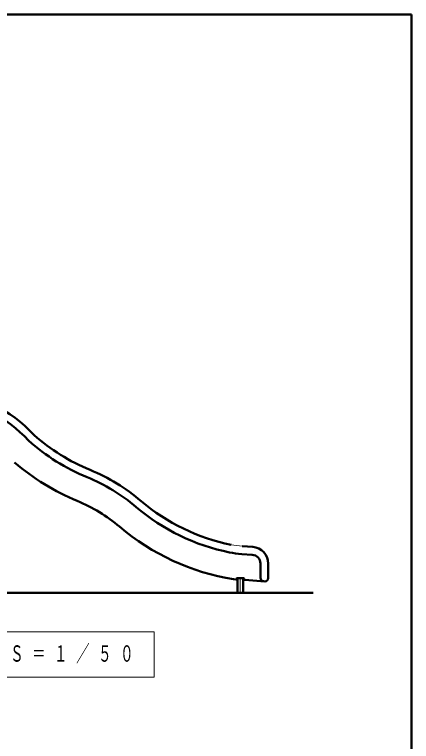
# Model space of a CAD drawing. Units: millimetres on the paper. Extents: x -385 to 0, y -594 to 267.
# Drawn here: x -71.1 to 0, y -160.1 to -30 of the extents above; entities that cross this region are included whole.
import ezdxf

# ---------------------------------------------------------------- set-up
doc = ezdxf.new("R2010")
doc.units = ezdxf.units.MM
doc.linetypes.add('USER2', pattern=[6, 3, -1, 1, -1])
doc.layers.add('LY_1', color=140, linetype='Continuous', lineweight=50)
doc.styles.add('ＭＳ ゴシック', font='')
doc.styles.get('ＭＳ ゴシック').set_extended_font_data('MS Gothic')

msp = doc.modelspace()

# ---------------------------------------------------------------- linework, layer by layer
at = {"layer": 'LY_1', "color": 7}
for p, q in [((0, -30), (-385, -30)), ((0, -297), (0, -30)), ((-125.293, -133.471), (-17.614, -133.471))]:
    msp.add_line(p, q, dxfattribs=at)
at = {"layer": 'LY_1'}
for p, q in [((-30.293, -125.134), (-28.425, -125.265)), ((-30.391, -126.531), (-28.523, -126.661)), ((-27.035, -128.257), (-27.035, -130.817)), ((-25.635, -128.257), (-25.635, -130.831)), ((-31.85, -131.04), (-31.442, -131.069)), ((-31.235, -130.87), (-30.035, -130.87)), ((-31.135, -130.87), (-31.135, -133.471)), ((-30.135, -130.87), (-30.135, -133.471)), ((-29.935, -130.97), (-29.935, -131.081)), ((-29.842, -131.18), (-26.276, -131.43))]:
    msp.add_line(p, q, dxfattribs=at)
at = {"layer": 'LY_1', "color": 7, "linetype": 'USER2', "lineweight": 13}
msp.add_line((-30.635, -130.87), (-30.635, -133.471), dxfattribs=at)
at = {"layer": 'LY_1', "color": 7, "lineweight": 13}
for p, q in [((-46.053, -140.442), (-96.853, -140.442)), ((-46.053, -148.576), (-46.053, -140.442)), ((-96.853, -148.576), (-46.053, -148.576))]:
    msp.add_line(p, q, dxfattribs=at)
at = {"layer": 'LY_1'}
for centre, radius, start, end in [((-85.299, -121.413), 24, 42.34811, 86.02278), ((-85.299, -121.413), 22.6, 42.15934, 86.02278), ((-43.948, -78.471), 35.7, 228.59038, 247.62885), ((-43.948, -78.471), 37.1, 228.46958, 247.62885), ((-43.948, -78.471), 41.7, 229.45953, 247.62885), ((-70.591, -143.203), 34.3, 49.63904, 67.62885), ((-70.591, -143.203), 32.9, 49.63904, 67.62885), ((-70.591, -143.203), 28.3, 49.63904, 67.62885), ((-25.259, -89.864), 37.1, 229.63904, 258.64013), ((-25.259, -89.864), 35.7, 229.63904, 258.64013), ((-25.259, -89.864), 41.7, 229.63904, 260.90479), ((-28.635, -128.257), 3, 0, 86), ((-29.198, -109.472), 17.1, 258.64013, 266), ((-28.635, -128.257), 1.6, 0, 86), ((-31.435, -130.969), 0.1, 266, 0), ((-31.235, -130.97), 0.1, 90, 180), ((-30.035, -130.97), 0.1, 0, 90), ((-29.835, -131.081), 0.1, 180, 266), ((-26.435, -130.817), 0.6, 180, 266), ((-26.235, -130.831), 0.6, 266, 0)]:
    msp.add_arc(centre, radius, start, end, dxfattribs=at)
at = {"layer": 'LY_1', "color": 7, "lineweight": 13}
msp.add_arc((-29.198, -109.472), 15.7, 258.64013, 266, dxfattribs=at)

# ---------------------------------------------------------------- texts
at = {"layer": 'LY_1', "color": 7, "insert": (-95.453, -144.509), "char_height": 2.933, "attachment_point": 4, "style": 'ＭＳ ゴシック'}
msp.add_mtext('\\T1.64;\\W0.6;Ｄ視立面図\u3000Ｓ＝１／５０', dxfattribs=at)

doc.saveas('drawing.dxf')
